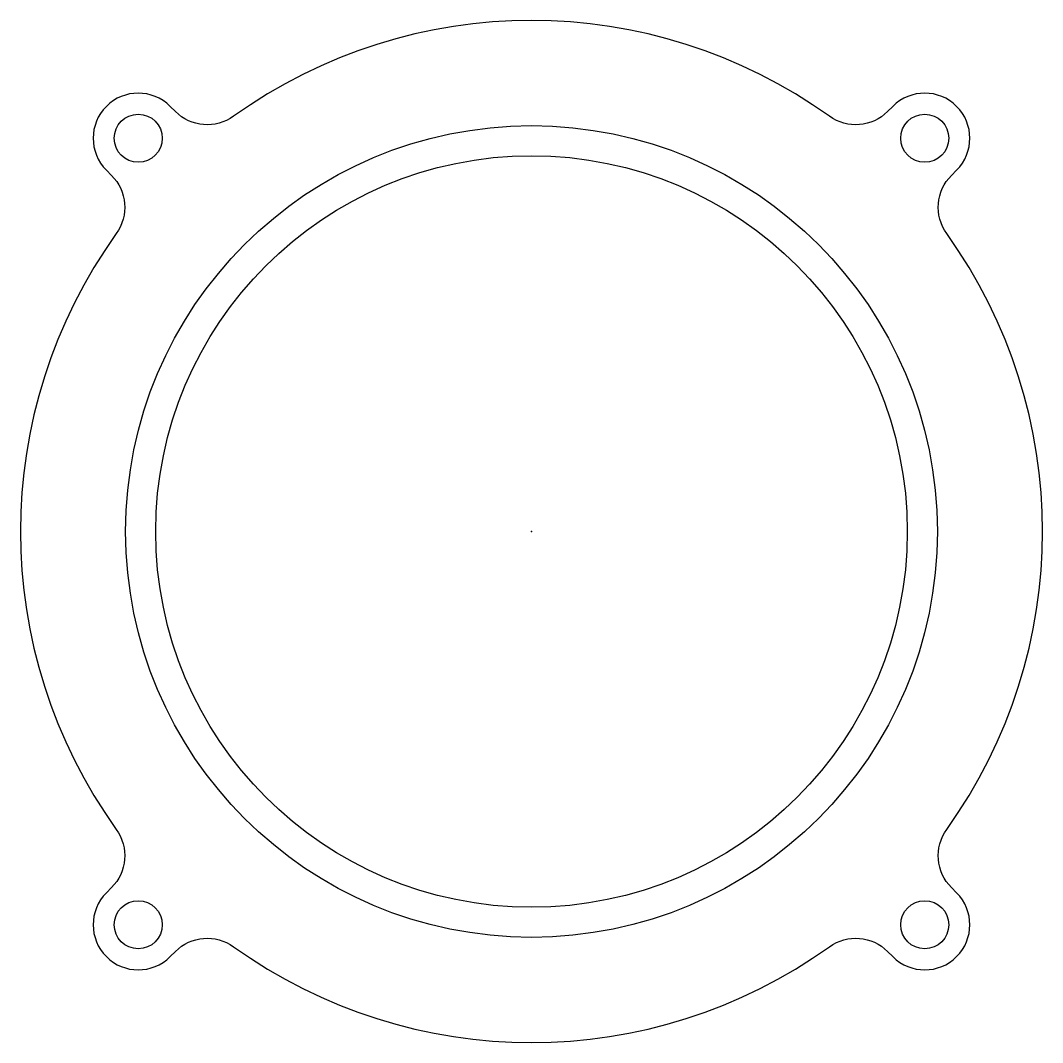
# Model space of a CAD drawing. Header units: millimetres. Extents: x -34 to 34, y -34 to 34.
import ezdxf

# ---------------------------------------------------------------- set-up
doc = ezdxf.new("R2010")
doc.units = ezdxf.units.MM
doc.layers.get('0').update_dxf_attribs({"linetype": 'CONTINUOUS'})

msp = doc.modelspace()

# ---------------------------------------------------------------- linework, layer by layer
msp.add_lwpolyline([(-27.938, -23.695), (-28.284, -24.042, 1), (-24.042, -28.284), (-23.695, -27.938, -0.367273), (-19.825, -27.622, 0.321716), (19.825, -27.622, -0.367273), (23.695, -27.938), (24.042, -28.284, 1), (28.284, -24.042), (27.938, -23.695, -0.367273), (27.622, -19.825, 0.321716), (27.622, 19.825, -0.367273), (27.938, 23.695), (28.284, 24.042, 1), (24.042, 28.284), (23.695, 27.938, -0.367273), (19.825, 27.622, 0.321716), (-19.825, 27.622, -0.367273), (-23.695, 27.938), (-24.042, 28.284, 1), (-28.284, 24.042), (-27.938, 23.695, -0.367273), (-27.622, 19.825, 0.321716), (-27.622, -19.825, -0.367273)], format="xyb", close=True)
for centre, radius in [((-26.163, 26.163), 1.6), ((26.163, 26.163), 1.6), ((0, 0), 27), ((0, 0), 25), ((-26.163, -26.163), 1.6), ((26.163, -26.163), 1.6)]:
    msp.add_circle(centre, radius)
msp.add_point((0, 0))

doc.saveas('drawing.dxf')
